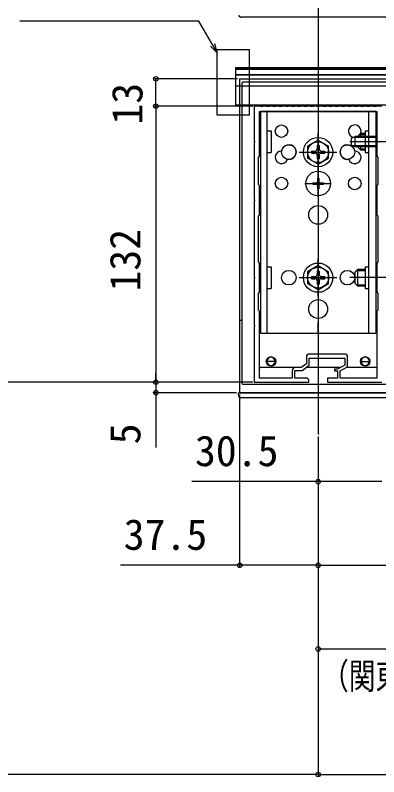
# Model space of a CAD drawing. Units: millimetres, scale not verified. Extents: x -875 to 875, y -1304 to 1297.
# Drawn here: x -127.7 to 46, y -79.8 to 284.2 of the extents above; entities that cross this region are included whole.
import ezdxf
from ezdxf.enums import TextEntityAlignment as Align

# ---------------------------------------------------------------- set-up
doc = ezdxf.new("R2010")
doc.units = ezdxf.units.MM
doc.header["$LTSCALE"] = 8
for name, color, linetype in [('0-3_YKK_11', 7, 'Continuous'), ('0-4_YKK_12', 2, 'Continuous'), ('0-5_YKK_13', 4, 'Continuous'), ('0-7_YKK_D', 6, 'Continuous')]:
    doc.layers.add(name, color=color, linetype=linetype)
doc.styles.add('ＭＳ ゴシック', font='')
doc.styles.get('ＭＳ ゴシック').set_extended_font_data('MS Gothic')

msp = doc.modelspace()

# ---------------------------------------------------------------- linework, layer by layer
at = {"layer": '0-3_YKK_11'}
msp.add_line((29.6, 122.3), (12.9, 122.3), dxfattribs=at)
for points in [[(-9.3, 240.8), (-9.5, 240.6), (-10.5, 240.6), (-10.7, 240.8), (-13.5, 240.8), (-13.5, 224.258), (-13.38, 224.075), (-13.38, 223.525), (-13.5, 223.342), (-13.5, 196.258), (-13.38, 196.075), (-13.38, 195.525), (-13.5, 195.342)], [(20.5, 240.6), (19.5, 240.6), (19.3, 240.8), (17.458, 240.8), (17.275, 240.68), (16.725, 240.68), (16.542, 240.8), (14.7, 240.8), (14.5, 240.6), (13.5, 240.6), (13.3, 240.8), (11.7, 240.8), (11.5, 240.6), (10.5, 240.6), (10.3, 240.8), (8.7, 240.8), (8.5, 240.6), (7.5, 240.6), (7.3, 240.8), (5.7, 240.8), (5.5, 240.6), (4.5, 240.6), (4.3, 240.8), (2.7, 240.8), (2.5, 240.6), (1.5, 240.6), (1.3, 240.8), (-0.3, 240.8), (-0.5, 240.6), (-1.5, 240.6), (-1.7, 240.8), (-3.3, 240.8), (-3.5, 240.6), (-4.5, 240.6), (-4.7, 240.8), (-6.3, 240.8), (-6.5, 240.6), (-7.5, 240.6), (-7.7, 240.8), (-9.3, 240.8)], [(47.5, 240.8), (44.7, 240.8), (44.5, 240.6), (43.5, 240.6), (43.3, 240.8), (41.7, 240.8), (41.5, 240.6), (40.5, 240.6), (40.3, 240.8), (38.7, 240.8), (38.5, 240.6), (37.5, 240.6), (37.3, 240.8), (35.7, 240.8), (35.5, 240.6), (34.5, 240.6), (34.3, 240.8), (32.7, 240.8), (32.5, 240.6), (31.5, 240.6), (31.3, 240.8), (29.7, 240.8), (29.5, 240.6), (28.5, 240.6), (28.3, 240.8), (26.7, 240.8), (26.5, 240.6), (25.5, 240.6), (25.3, 240.8), (23.7, 240.8), (23.5, 240.6), (22.5, 240.6), (22.3, 240.8), (20.7, 240.8), (20.5, 240.6)], [(4.6, 114.3), (4.6, 110.8), (-11, 110.8), (-11, 142.8), (-11.5, 143.3), (-11.5, 151.3), (-11, 151.8), (-11, 165.8), (-11.5, 166.3), (-11.5, 188.3), (-11, 188.8), (-11, 202.8), (-11.5, 203.3), (-11.5, 216.3), (-11, 216.8), (-11, 238.3)], [(-11, 238.3), (45, 238.3), (45, 216.8), (45.5, 216.3), (45.5, 203.3), (45, 202.8), (45, 188.8), (45.5, 188.3), (45.5, 166.3), (45, 165.8), (45, 151.8), (45.5, 151.3), (45.5, 143.3), (45, 142.8), (45, 110.8), (27.6, 110.8), (27.6, 114.327), (31.1, 116.227), (31.1, 120.8)], [(-13.5, 195.342), (-13.5, 159.258), (-13.38, 159.075), (-13.38, 158.525), (-13.5, 158.342), (-13.5, 136.258), (-13.38, 136.075), (-13.38, 135.525), (-13.5, 135.342), (-13.5, 108.8), (12.5, 108.8), (12.5, 109.8)], [(11.5, 110.8), (5.9, 110.8), (5.9, 114.5), (9.4, 114.5), (12.7, 117), (12.7, 120.3), (29.8, 120.3), (29.8, 117), (26.3, 115.1), (24.8, 115.1), (24.8, 114.2), (26.3, 114.2), (26.3, 110.8), (21.5, 110.8), (21.5, 108.8), (47.5, 108.8)], [(11.4, 120.8), (11.4, 117.646), (8.963, 115.8), (6.1, 115.8)]]:
    msp.add_lwpolyline(points, dxfattribs=at)
for centre, radius, start, end in [((12.9, 120.8), 1.5, 90.00001, 179.99999), ((29.6, 120.8), 1.5, 0.00001, 89.99999), ((6.1, 114.3), 1.5, 90.00001, 179.99999), ((11.5, 109.8), 1, 0.00001, 89.99999)]:
    msp.add_arc(centre, radius, start, end, dxfattribs=at)
at = {"layer": '0-4_YKK_12'}
for p, q in [((17, 445.8), (17, 83.8)), ((851.661, 258.8), (-22.5, 258.8)), ((-20.5, 253.8), (54.5, 253.8)), ((-19.5, 138.3), (-20.5, 138.3)), ((54.5, 103.8), (-20.5, 103.8))]:
    msp.add_line(p, q, dxfattribs=at)
msp.add_lwpolyline([(-20.5, 253.8), (-20.5, 241.3), (-20.5, 103.8)], dxfattribs=at)
for centre, radius in [((3, 218.8), 3.5), ((31, 218.8), 3.5), ((3, 158.8), 3.5), ((31, 158.8), 3.5), ((-5.5, 118.8), 2.25), ((39.5, 118.8), 2.25)]:
    msp.add_circle(centre, radius, dxfattribs=at)
at = {"layer": '0-5_YKK_13'}
for p, q in [((53.906, 283.3), (-19.906, 283.3)), ((-22.5, 259.3), (58.659, 259.3)), ((-22.5, 259.3), (-22.5, 241.3)), ((58.659, 258.361), (-22.5, 258.361)), ((-22.5, 255.8), (59.5, 255.8)), ((59.499, 255.781), (-22.5, 255.781)), ((103.5, 252.3), (-18.5, 252.3)), ((-22.5, 250.562), (59.212, 250.562)), ((44.5, 238.3), (-10.5, 238.3)), ((-10.5, 238.3), (-10.5, 132.3)), ((-7.3, 132.3), (-7.3, 238.3)), ((17, 238.3), (17, 231.3)), ((41.3, 132.3), (41.3, 238.3)), ((44.5, 238.3), (44.5, 132.3)), ((-7.3, 229), (-5.5, 229)), ((-5.5, 229), (-5.5, 218.6)), ((17, 209.8), (17, 227.8)), ((33, 225.5), (34.7, 226.3)), ((45, 225.867), (33.78, 225.867)), ((34.7, 221.3), (34.7, 226.3)), ((45, 226.3), (34.7, 226.3)), ((36.2, 226.6), (37.4, 227.8)), ((36.2, 226.3), (36.2, 226.6)), ((36.752, 227.152), (39.5, 227.152)), ((37.4, 227.8), (39.5, 227.8)), ((37.4, 226.3), (37.4, 227.8)), ((39.5, 229), (41.3, 229)), ((39.5, 229), (39.5, 218.6)), ((44.5, 227.8), (45, 227.8)), ((44.5, 227.152), (45, 227.152)), ((17, 224.55), (12, 221.663)), ((17, 224.55), (22, 221.663)), ((53.504, 223.8), (32.087, 223.8)), ((60.2, 223.8), (33.7, 223.8)), ((-7.3, 218.6), (-5.5, 218.6)), ((8, 218.8), (26, 218.8)), ((12, 221.663), (12, 215.937)), ((13.85, 219.3), (15.5, 219.3)), ((13.85, 219.3), (13.85, 218.3)), ((16.5, 221.95), (16.5, 220.3)), ((17.5, 221.95), (16.5, 221.95)), ((17.5, 221.95), (17.5, 220.3)), ((18.5, 219.3), (20.15, 219.3)), ((20.15, 218.3), (20.15, 219.3)), ((22, 215.937), (22, 221.663)), ((45, 221.733), (33.78, 221.733)), ((45, 221.3), (34.7, 221.3)), ((36.2, 221), (36.2, 221.3)), ((36.2, 221), (37.4, 219.8)), ((36.752, 220.448), (39.5, 220.448)), ((37.4, 219.8), (37.4, 221.3)), ((39.5, 219.8), (37.4, 219.8)), ((39.5, 218.6), (41.3, 218.6)), ((44.5, 220.448), (45, 220.448)), ((45, 219.8), (44.5, 219.8)), ((17, 213.05), (12, 215.937)), ((13.85, 218.3), (15.5, 218.3)), ((16.5, 217.3), (16.5, 215.65)), ((16.5, 215.65), (17.5, 215.65)), ((17, 213.05), (22, 215.937)), ((17.5, 217.3), (17.5, 215.65)), ((18.5, 218.3), (20.15, 218.3)), ((17, 197.5), (17, 210.1)), ((14.5, 204.15), (14.5, 203.45)), ((14.5, 204.15), (16.15, 204.15)), ((16.65, 206.3), (17.35, 206.3)), ((16.65, 206.3), (16.65, 204.65)), ((17.35, 206.3), (17.35, 204.65)), ((17.85, 204.15), (19.5, 204.15)), ((19.5, 204.15), (19.5, 203.45)), ((10.7, 203.8), (23.3, 203.8)), ((14.5, 203.45), (16.15, 203.45)), ((16.65, 202.95), (16.65, 201.3)), ((16.65, 201.3), (17.35, 201.3)), ((17.35, 202.95), (17.35, 201.3)), ((17.85, 203.45), (19.5, 203.45)), ((17, 149.8), (17, 167.8)), ((17, 164.55), (12, 161.663)), ((17, 164.55), (22, 161.663)), ((39.5, 164), (41.3, 164)), ((39.5, 164), (39.5, 153.6)), ((12, 161.663), (12, 155.937)), ((16.5, 161.95), (16.5, 160.3)), ((17.5, 161.95), (16.5, 161.95)), ((17.5, 161.95), (17.5, 160.3)), ((22, 155.937), (22, 161.663)), ((34.7, 161.6), (35.9, 162.8)), ((34.7, 156), (34.7, 161.6)), ((35.252, 162.152), (39.5, 162.152)), ((35.9, 162.8), (39.5, 162.8)), ((35.9, 154.8), (35.9, 162.8)), ((44.5, 162.8), (45, 162.8)), ((44.5, 162.152), (45, 162.152)), ((8, 158.8), (26, 158.8)), ((13.85, 159.3), (15.5, 159.3)), ((13.85, 159.3), (13.85, 158.3)), ((13.85, 158.3), (15.5, 158.3)), ((16.5, 157.3), (16.5, 155.65)), ((17.5, 157.3), (17.5, 155.65)), ((18.5, 159.3), (20.15, 159.3)), ((18.5, 158.3), (20.15, 158.3)), ((20.15, 158.3), (20.15, 159.3)), ((58.7, 158.8), (32.2, 158.8)), ((-7.3, 153.6), (-5.5, 153.6)), ((17, 153.05), (12, 155.937)), ((16.5, 155.65), (17.5, 155.65)), ((17, 153.05), (22, 155.937)), ((34.7, 156), (35.9, 154.8)), ((35.252, 155.448), (39.5, 155.448)), ((39.5, 154.8), (35.9, 154.8)), ((39.5, 153.6), (41.3, 153.6)), ((44.5, 155.448), (45, 155.448)), ((45, 154.8), (44.5, 154.8)), ((17, 132.3), (17, 137.3)), ((-10.5, 132.3), (44.5, 132.3)), ((-3.5, 118.8), (-7.5, 118.8)), ((37.5, 118.8), (41.5, 118.8)), ((8.862, 115.8), (-10.5, 115.8)), ((27.589, 115.8), (11.116, 115.8)), ((44.5, 115.8), (30.314, 115.8)), ((52.5, 107.8), (-18.5, 107.8)), ((-20.002, 103.8), (54.002, 103.8)), ((53.906, 101.3), (-19.906, 101.3))]:
    msp.add_line(p, q, dxfattribs=at)
for points in [[(64.747, 253.256), (65.479, 241.3), (64.48, 241.3), (-22.5, 241.3)], [(-19.5, 251.3), (-19.5, 241.3), (-19.5, 108.8)], [(34.7, 221.3), (33, 222.1), (33, 225.5)], [(-7.3, 164), (-5.5, 164), (-5.5, 153.6)], [(-20.905, 102.239), (-21, 103.8), (-20.002, 103.8)]]:
    msp.add_lwpolyline(points, dxfattribs=at)
for centre, radius in [((-0.5, 228.8), 3), ((17, 218.8), 7), ((17, 218.8), 5), ((17, 203.8), 5.9), ((-0.5, 203.8), 3), ((34.5, 203.8), 3), ((17, 188.8), 4.5), ((17, 158.8), 7), ((3, 158.8), 3.5), ((17, 158.8), 5), ((31, 158.8), 3.5), ((17, 143.8), 4.5)]:
    msp.add_circle(centre, radius, dxfattribs=at)
for centre, radius, start, end in [((-19.906, 284.3), 1, 183.5, 270), ((-18.5, 251.3), 1, 90, 180), ((34.5, 228.8), 3, 338.18494, 257.86818), ((34.5, 228.8), 3, 303.55731, 304.51811), ((3, 218.8), 3.5, 259.28502, 171.79034), ((31, 218.8), 3.5, 8.20966, 280.71498), ((-0.5, 216.3), 3, 89.31497, 341.76039), ((15.5, 220.3), 1, 270, 0), ((18.5, 220.3), 1, 180, 270), ((34.5, 216.3), 3, 198.23961, 90.68503), ((15.5, 217.3), 1, 0, 90), ((18.5, 217.3), 1, 90, 180), ((16.15, 204.65), 0.5, 270, 0), ((17.85, 204.65), 0.5, 180, 270), ((16.15, 202.95), 0.5, 0, 90), ((17.85, 202.95), 0.5, 90, 180), ((15.5, 160.3), 1, 270, 0), ((18.5, 160.3), 1, 180, 270), ((15.5, 157.3), 1, 0, 90), ((18.5, 157.3), 1, 90, 180), ((-5.5, 118.8), 2, 90, 180), ((-5.5, 118.8), 2, 0, 90), ((39.5, 118.8), 2, 90, 180), ((39.5, 118.8), 2, 0, 90), ((-5.5, 118.8), 2, 180, 270), ((-5.5, 118.8), 2, 270, 0), ((39.5, 118.8), 2, 180, 270), ((39.5, 118.8), 2, 270, 0), ((-10.5, 116.8), 1, 240, 270), ((44.5, 116.8), 1, 270, 300), ((-18.5, 108.8), 1, 180, 270), ((-19.906, 102.3), 1, 183.5, 270)]:
    msp.add_arc(centre, radius, start, end, dxfattribs=at)
at = {"layer": '0-7_YKK_D'}
for p, q in [((-21.5, 253.8), (-61.501, 253.8)), ((-60.501, 240.8), (-60.501, 253.8)), ((-14.2, 240.8), (-61.501, 240.8)), ((-14.2, 240.8), (-61.501, 240.8)), ((-60.501, 240.8), (-60.501, 108.8)), ((-60.501, 108.8), (-60.501, 113.1)), ((-14.2, 108.8), (-766, 108.8)), ((-14.2, 108.8), (-61.501, 108.8)), ((-14.2, 108.8), (-61.501, 108.8)), ((-60.501, 108.8), (-60.501, 103.8)), ((-22, 103.8), (-61.501, 103.8)), ((-60.501, 103.8), (-60.501, 77.609)), ((-20.501, 102.8), (-20.501, 20.3)), ((17, 82.8), (17, 20.3)), ((17, 82.8), (17, 60.3)), ((17, 82.8), (17, -79.7)), ((17, 82.8), (17, 20.3)), ((17, 82.8), (17, -79.7)), ((17, 82.8), (17, -19.7)), ((17, 21.3), (137, 21.3)), ((17, -18.7), (329.5, -18.7)), ((17, -78.7), (-608, -78.7)), ((17, -78.7), (642, -78.7))]:
    msp.add_line(p, q, dxfattribs=at)
for points in [[(-31.237, 266.277), (-33.362, 269.957), (-39.932, 281.337), (-125.535, 281.337)], [(-34.348, 269.388), (-31.237, 266.277), (-32.375, 270.527)], [(47.5, 61.3), (17, 61.3), (-43.362, 61.3)], [(17, 21.3), (-20.501, 21.3), (-77.392, 21.3)]]:
    msp.add_lwpolyline(points, dxfattribs=at)
msp.add_lwpolyline([(-31.237, 267.882), (-15.966, 267.882), (-15.966, 236.393), (-31.237, 236.393)], close=True, dxfattribs=at)
for centre in [(-60.501, 253.8), (-60.501, 240.8), (-60.501, 240.8), (-60.501, 108.8), (-60.501, 108.8), (-60.501, 103.8), (17, 61.3), (-20.501, 21.3), (17, 21.3), (17, 21.3), (17, -18.7), (17, -78.7), (17, -78.7)]:
    msp.add_circle(centre, 1.075, dxfattribs=at)

# ---------------------------------------------------------------- texts
at = {"layer": '0-7_YKK_D', "style": 'ＭＳ ゴシック'}
for s, p in [('13', (-62.501, 231.959)), ('132', (-63.501, 152.186)), ('5', (-63.501, 79.132))]:
    msp.add_text(s, height=14.66, rotation=90, dxfattribs=at).set_placement(p, align=Align.BOTTOM_LEFT)
for s, p in [('30.5', (-41.839, 64.3)), ('37.5', (-75.869, 24.3))]:
    msp.add_text(s, height=14.66, dxfattribs=at).set_placement(p, align=Align.BOTTOM_LEFT)
at = {"layer": '0-7_YKK_D', "style": 'ＭＳ ゴシック', "width": 0.75}
msp.add_text('（関東間：455、MM／九州・四国間：500）', height=12.46, dxfattribs=at).set_placement((18.91, -41.598), align=Align.BOTTOM_LEFT)

doc.saveas('drawing.dxf')
